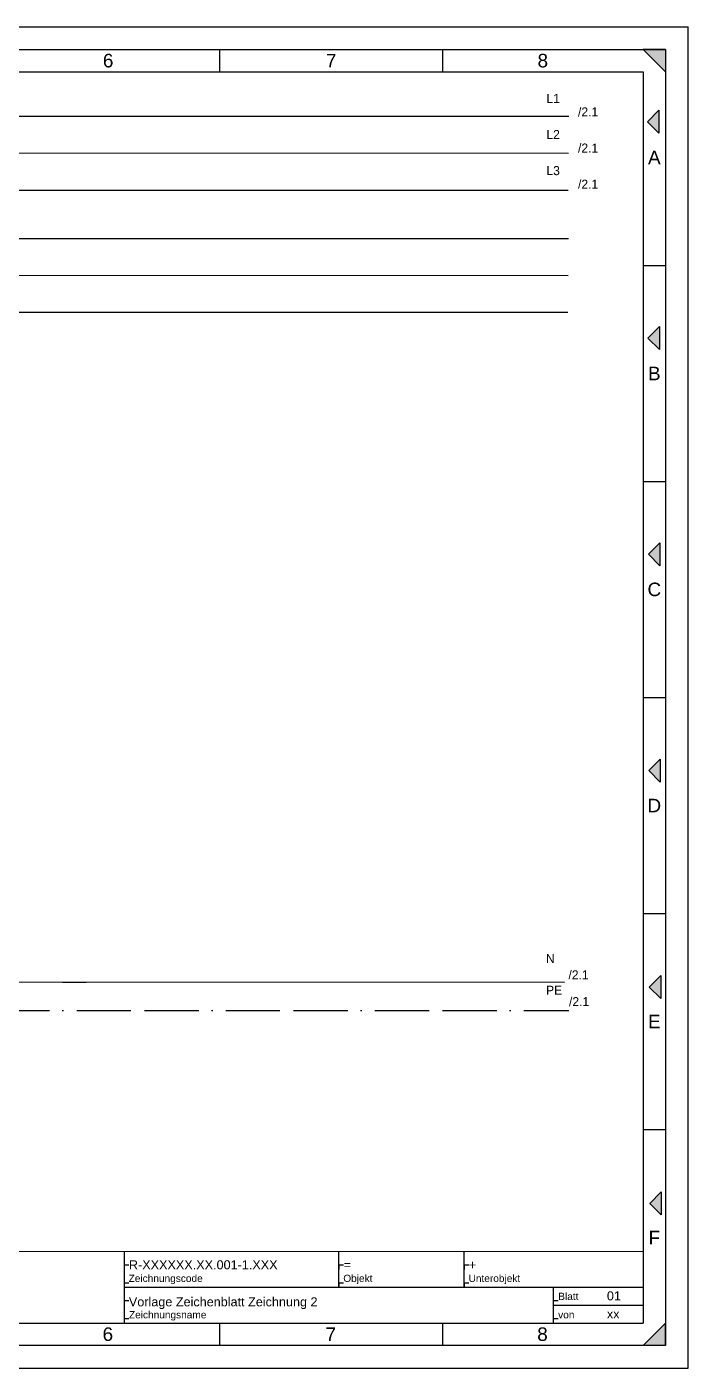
# Model space of a CAD drawing. Header units: millimetres. Extents: x 0 to 420, y 0 to 297.
# Drawn here: x 273.6 to 420, y 0 to 297 of the extents above; entities that cross this region are included whole.
import ezdxf

# ---------------------------------------------------------------- set-up
doc = ezdxf.new("R2010")
doc.units = ezdxf.units.MM
doc.linetypes.add('ACAD_ISO11W100', pattern=[33, 12, -3, 12, -2.95, 0.1, -2.95])
for name, color, linetype, true_color in [('Blatt beschnitten', 2, 'Continuous', 0xffff00), ('Einpassen', 1, 'Continuous', 0xff0000), ('Hilfe', 1, 'Continuous', 0xff0000), ('PE', 3, 'ACAD_ISO11W100', 0x00ff00), ('PK Text Vorgabe', 1, 'Continuous', 0xff0000), ('Plankopf_elt', 5, 'Continuous', 0x0000ff), ('Rahmen Doppelt', 3, 'Continuous', 0x00ff00), ('Rahmen Raster', 3, 'Continuous', 0x00ff00), ('Rahmen Raster Text', 3, 'Continuous', 0x00ff00), ('Zeichnung', 30, 'Continuous', 0xff7f00)]:
    doc.layers.add(name, color=color, linetype=linetype, true_color=true_color)
doc.layers.add('PK Text ausgefuellt', color=94, linetype='Continuous', lineweight=25, true_color=0x008000)
doc.styles.add('textstyle107', font='')
doc.styles.add('textstyle108', font='')
doc.styles.add('textstyle109', font='')
doc.styles.add('textstyle110', font='')
doc.styles.add('textstyle114', font='')
doc.styles.add('textstyle117', font='')
doc.styles.add('textstyle118', font='')
doc.styles.add('textstyle120', font='')
doc.styles.add('textstyle16', font='')
doc.styles.add('textstyle18', font='')
doc.styles.add('textstyle20', font='')
doc.styles.add('textstyle22', font='')
doc.styles.add('textstyle24', font='')
doc.styles.add('textstyle25', font='')
doc.styles.add('textstyle26', font='')
doc.styles.add('textstyle27', font='')
doc.styles.add('textstyle28', font='')
doc.styles.add('textstyle30', font='')
doc.styles.add('textstyle31', font='')
doc.styles.add('textstyle32', font='')
doc.styles.add('textstyle54', font='')
doc.styles.add('textstyle55', font='')
doc.styles.add('textstyle56', font='')
doc.styles.add('textstyle58', font='')
doc.styles.add('textstyle59', font='')
doc.styles.add('textstyle60', font='')
doc.styles.add('textstyle61', font='')
doc.styles.add('textstyle62', font='')
doc.styles.add('textstyle63', font='')
doc.styles.add('textstyle64', font='')
doc.styles.add('textstyle66', font='')
doc.styles.add('textstyle67', font='')
doc.styles.add('textstyle92', font='')
doc.styles.add('textstyle97', font='')
doc.styles.get('textstyle107').set_extended_font_data('FreeMono')
doc.styles.get('textstyle108').set_extended_font_data('FreeMono')
doc.styles.get('textstyle109').set_extended_font_data('FreeMono')
doc.styles.get('textstyle110').set_extended_font_data('FreeMono')
doc.styles.get('textstyle114').set_extended_font_data('FreeMono')
doc.styles.get('textstyle117').set_extended_font_data('FreeMono')
doc.styles.get('textstyle118').set_extended_font_data('FreeMono')
doc.styles.get('textstyle120').set_extended_font_data('FreeMono')
doc.styles.get('textstyle16').set_extended_font_data('Liberation Sans')
doc.styles.get('textstyle18').set_extended_font_data('Liberation Sans')
doc.styles.get('textstyle20').set_extended_font_data('Liberation Sans')
doc.styles.get('textstyle22').set_extended_font_data('Liberation Sans')
doc.styles.get('textstyle24').set_extended_font_data('Liberation Sans')
doc.styles.get('textstyle25').set_extended_font_data('Liberation Sans')
doc.styles.get('textstyle26').set_extended_font_data('Liberation Sans')
doc.styles.get('textstyle27').set_extended_font_data('Liberation Sans')
doc.styles.get('textstyle28').set_extended_font_data('Liberation Sans')
doc.styles.get('textstyle30').set_extended_font_data('Liberation Sans')
doc.styles.get('textstyle31').set_extended_font_data('Liberation Sans')
doc.styles.get('textstyle32').set_extended_font_data('Liberation Sans')
doc.styles.get('textstyle54').set_extended_font_data('Liberation Sans')
doc.styles.get('textstyle55').set_extended_font_data('Liberation Sans')
doc.styles.get('textstyle56').set_extended_font_data('Liberation Sans')
doc.styles.get('textstyle58').set_extended_font_data('Liberation Sans')
doc.styles.get('textstyle59').set_extended_font_data('Liberation Sans')
doc.styles.get('textstyle60').set_extended_font_data('Liberation Sans')
doc.styles.get('textstyle61').set_extended_font_data('Liberation Sans')
doc.styles.get('textstyle62').set_extended_font_data('Liberation Sans')
doc.styles.get('textstyle63').set_extended_font_data('Liberation Sans')
doc.styles.get('textstyle64').set_extended_font_data('Liberation Sans')
doc.styles.get('textstyle66').set_extended_font_data('Liberation Sans')
doc.styles.get('textstyle67').set_extended_font_data('Liberation Sans')
doc.styles.get('textstyle92').set_extended_font_data('FreeMono')
doc.styles.get('textstyle97').set_extended_font_data('FreeMono')

msp = doc.modelspace()

# ---------------------------------------------------------------- hatches: boundary and pattern name
at = {"layer": 'Einpassen'}
for points in [[(413.53, 278.53), (411, 276), (413.53, 273.47)], [(413.63, 230.63), (411.1, 228.1), (413.63, 225.56)], [(413.73, 182.73), (411.19, 180.2), (413.73, 177.66)], [(413.82, 134.83), (411.29, 132.3), (413.82, 129.76)], [(413.92, 86.93), (411.39, 84.39), (413.92, 81.86)], [(414.02, 39.03), (411.48, 36.49), (414.02, 33.96)]]:
    msp.add_hatch(color=256, dxfattribs=at).paths.add_polyline_path(points)
at = {"layer": 'Rahmen Raster Text'}
for points in [[(415, 292), (410, 292), (415, 287)], [(415, 5), (415, 10), (410, 5)], [(415, 5), (415, 10), (410, 5)]]:
    msp.add_hatch(color=256, dxfattribs=at).paths.add_polyline_path(points)

# ---------------------------------------------------------------- linework, layer by layer
at = {"layer": 'Blatt beschnitten'}
for p, q in [((0, 297), (420, 297)), ((420, 0), (420, 297)), ((0, 0), (420, 0))]:
    msp.add_line(p, q, dxfattribs=at)
at = {"layer": 'Einpassen'}
for p, q in [((413.53, 278.53), (411, 276)), ((413.53, 278.53), (413.53, 273.47)), ((411, 276), (413.53, 273.47)), ((413.63, 230.63), (411.1, 228.1)), ((413.63, 230.63), (413.63, 225.56)), ((411.1, 228.1), (413.63, 225.56)), ((413.73, 182.73), (411.19, 180.2)), ((413.73, 182.73), (413.73, 177.66)), ((411.19, 180.2), (413.73, 177.66)), ((413.82, 134.83), (411.29, 132.3)), ((413.82, 134.83), (413.82, 129.76)), ((411.29, 132.3), (413.82, 129.76)), ((413.92, 86.93), (411.39, 84.39)), ((413.92, 86.93), (413.92, 81.86)), ((411.39, 84.39), (413.92, 81.86)), ((414.02, 39.03), (411.48, 36.49)), ((414.02, 39.03), (414.02, 33.96)), ((411.48, 36.49), (414.02, 33.96))]:
    msp.add_line(p, q, dxfattribs=at)
at = {"layer": 'Hilfe'}
for p, q in [((295.16, 21.88), (295.16, 22.88)), ((295.16, 22.88), (296.16, 22.88)), ((342.69, 21.88), (342.69, 22.88)), ((342.69, 22.88), (343.69, 22.88)), ((370.44, 21.88), (370.44, 22.88)), ((370.44, 22.88), (371.44, 22.88)), ((295.16, 17.92), (295.16, 18.92)), ((295.16, 18.92), (296.16, 18.92)), ((342.69, 17.92), (342.69, 18.92)), ((342.69, 18.92), (343.69, 18.92)), ((370.44, 17.92), (370.44, 18.92)), ((370.44, 18.92), (371.44, 18.92)), ((295.16, 13.96), (295.16, 14.96)), ((295.16, 14.96), (296.16, 14.96)), ((390.2, 13.96), (390.2, 14.96)), ((390.2, 14.96), (391.2, 14.96)), ((295.16, 10), (295.16, 11)), ((295.16, 11), (296.16, 11)), ((390.2, 10), (390.2, 11)), ((390.2, 11), (391.2, 11))]:
    msp.add_line(p, q, dxfattribs=at)
at = {"layer": 'PE'}
msp.add_line((53.61, 79.16), (393.61, 79.16), dxfattribs=at)
at = {"layer": 'Plankopf_elt'}
for p, q in [((25, 25.96), (410, 25.84)), ((295.16, 21.88), (295.16, 25.84)), ((342.68, 17.92), (342.68, 25.84)), ((370.4, 17.92), (370.4, 25.84)), ((410, 25.84), (410, 10)), ((295.16, 17.92), (295.16, 21.88)), ((295.16, 13.96), (295.16, 17.92)), ((295.16, 17.92), (410, 17.92)), ((390.2, 13.96), (390.2, 17.92)), ((295.16, 10), (295.16, 13.96)), ((390.2, 10), (390.2, 13.96)), ((390.2, 13.96), (410, 13.96)), ((229.95, 10), (295.16, 10)), ((295.16, 10), (390.2, 10)), ((390.2, 10), (410, 10))]:
    msp.add_line(p, q, dxfattribs=at)
at = {"layer": 'Rahmen Doppelt'}
for p, q in [((20, 292), (415, 292)), ((415, 292), (415, 5)), ((25, 287), (410, 287)), ((410, 287), (410, 25.84)), ((415, 5), (20, 5))]:
    msp.add_line(p, q, dxfattribs=at)
at = {"layer": 'Rahmen Raster'}
for p, q in [((316.25, 292), (316.25, 287)), ((365.62, 292), (365.62, 287)), ((410, 244.17), (415, 244.17)), ((410, 196.33), (415, 196.33)), ((410, 148.5), (415, 148.5)), ((410, 100.67), (415, 100.67)), ((410, 52.83), (415, 52.83)), ((316.25, 10), (316.25, 5)), ((365.62, 10), (365.62, 5))]:
    msp.add_line(p, q, dxfattribs=at)
at = {"layer": 'Rahmen Raster Text'}
for p, q in [((415, 292), (410, 292)), ((415, 287), (410, 292)), ((415, 292), (415, 287)), ((410, 5), (415, 10)), ((410, 5), (415, 10)), ((415, 5), (415, 10)), ((415, 5), (415, 10)), ((415, 5), (410, 5)), ((415, 5), (410, 5))]:
    msp.add_line(p, q, dxfattribs=at)
at = {"layer": 'Zeichnung'}
for p, q in [((88.37, 277.18), (393.61, 277.23)), ((96.21, 269.15), (393.53, 269.05)), ((104.24, 260.87), (393.44, 260.87)), ((88.26, 250.1), (393.5, 250.14)), ((96.11, 242.07), (393.42, 241.97)), ((104.14, 233.79), (393.33, 233.79)), ((53.85, 85.55), (392.65, 85.49)), ((281.47, 85.5), (286.67, 85.5))]:
    msp.add_line(p, q, dxfattribs=at)

# ---------------------------------------------------------------- texts
at = {"layer": 'PK Text ausgefuellt', "char_height": 2, "attachment_point": 4}
for s, insert, style in [('R-XXXXXX.XX.001-1.XXX', (296.16, 22.88), 'textstyle58'), ('=', (343.69, 22.88), 'textstyle54'), ('+', (371.44, 22.88), 'textstyle56'), ('Vorlage Zeichenblatt Zeichnung 2', (296.15, 14.39), 'textstyle55'), ('01', (402, 16), 'textstyle63'), ('xx', (402, 12), 'textstyle64')]:
    msp.add_mtext(s, dxfattribs=dict(at, insert=insert, style=style))
at = {"layer": 'PK Text Vorgabe', "char_height": 1.6, "attachment_point": 1}
for s, insert, style in [('Zeichnungscode', (296.1, 20.69), 'textstyle67'), ('Objekt', (343.63, 20.69), 'textstyle61'), ('Unterobjekt', (371.38, 20.69), 'textstyle62'), ('Blatt', (391.23, 16.7), 'textstyle59'), ('Zeichnungsname', (296.17, 12.63), 'textstyle66'), ('von', (391.21, 12.63), 'textstyle60')]:
    msp.add_mtext(s, dxfattribs=dict(at, insert=insert, style=style))
at = {"layer": 'Rahmen Raster Text', "char_height": 3, "attachment_point": 5}
for s, insert, style in [('6', (291.56, 289.5), 'textstyle31'), ('8', (387.81, 289.5), 'textstyle24'), ('7', (340.94, 289.5), 'textstyle25'), ('A', (412.5, 268.08), 'textstyle26'), ('B', (412.5, 220.25), 'textstyle20'), ('C', (412.5, 172.42), 'textstyle22'), ('D', (412.5, 124.58), 'textstyle16'), ('E', (412.5, 76.75), 'textstyle18'), ('F', (412.5, 28.92), 'textstyle32'), ('6', (291.49, 7.51), 'textstyle28'), ('7', (340.86, 7.51), 'textstyle30'), ('8', (387.74, 7.51), 'textstyle27')]:
    msp.add_mtext(s, dxfattribs=dict(at, insert=insert, style=style))
at = {"layer": 'Zeichnung', "char_height": 4, "attachment_point": 1}
for s, insert, style in [('\\H2;L1', (388.61, 282.16), 'textstyle97'), ('\\H2;/2.1', (395.61, 279.16), 'textstyle114'), ('\\H2;L2', (388.61, 274.16), 'textstyle92'), ('\\H2;/2.1', (395.61, 271.16), 'textstyle109'), ('\\H2;L3', (388.61, 266.16), 'textstyle120'), ('\\H2;/2.1', (395.61, 263.16), 'textstyle107'), ('\\H2;N', (388.53, 91.68), 'textstyle117'), ('\\H2;/2.1', (393.49, 88.09), 'textstyle110'), ('\\H2;PE', (388.53, 84.68), 'textstyle118'), ('\\H2;/2.1', (393.61, 82.16), 'textstyle108')]:
    msp.add_mtext(s, dxfattribs=dict(at, insert=insert, style=style))

doc.saveas('drawing.dxf')
